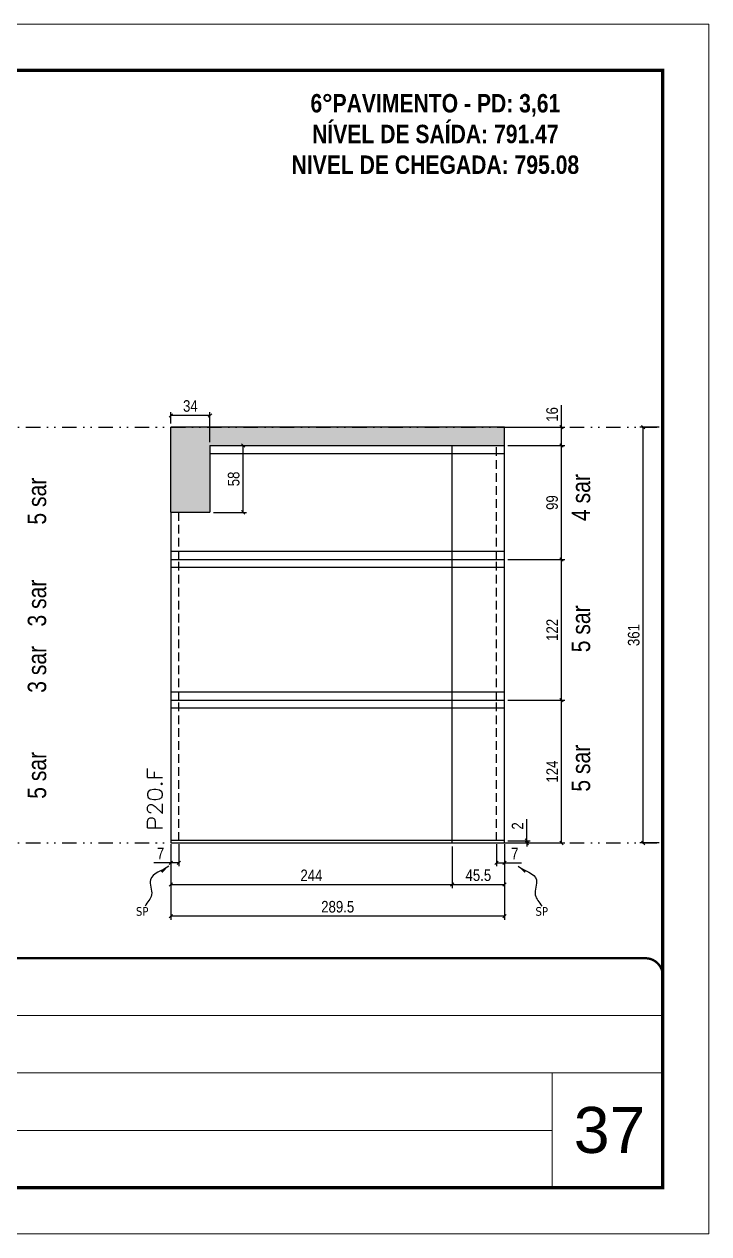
# Model space of a CAD drawing. Extents: x 14400 to 27878, y -21631 to 6985.
# Drawn here: x 15305 to 15898, y -4402 to -3352 of the extents above; entities that cross this region are included whole.
import ezdxf

# ---------------------------------------------------------------- set-up
doc = ezdxf.new("R2010")
doc.units = 0
for name, pattern in [('CONTINUO', [0]), ('DASHED', [0.75, 0.5, -0.25]), ('DIVIDE2', [0.625, 0.25, -0.125, 0, -0.125, 0, -0.125]), ('HIDDEN', [0.375, 0.25, -0.125])]:
    doc.linetypes.add(name, pattern=pattern)
for name, color, linetype, lineweight in [('CARIMBO', 255, 'Continuous', 9), ('Folhas', 255, 'Continuous', 9), ('SARRAFO DE PRESSAO', 251, 'DASHED', 9), ('Texto Seção', 7, 'Continuous', 15)]:
    doc.layers.add(name, color=color, linetype=linetype, lineweight=lineweight)
for name, color, linetype in [('COTA', 241, 'Continuous'), ('NOMENCLATURA', 7, 'Continuous'), ('Nível', 160, 'Continuous'), ('Painéis', 200, 'Continuous'), ('SARR_2.2x7', 40, 'Continuous'), ('Sarrafo de Pressão', 42, 'HIDDEN'), ('texto', 7, 'Continuous')]:
    doc.layers.add(name, color=color, linetype=linetype)
doc.styles.add('ARIAL', font='arial.ttf')
doc.styles.add('ARIAL_NARROW', font='ARIALN.TTF', dxfattribs={"height": 0.2})
doc.styles.add('COTA TECNICA', font='techl___.ttf', dxfattribs={"height": 10})
doc.styles.add('COTA TECNICA-50', font='techl___.ttf', dxfattribs={"height": 10})
doc.styles.add('REGUA-120', font='ROMANS.shx', dxfattribs={"height": 15})
doc.styles.add('ROMANC', font='techb___.ttf', dxfattribs={"height": 2.5})
doc.styles.get("Standard").update_dxf_attribs({"font": 'arial.ttf'})
doc.dimstyles.new('COTA PAINEL-50', dxfattribs={"dimtxt": 10, "dimasz": 3, "dimexe": 3, "dimexo": 3, "dimgap": 3, "dimtad": 1, "dimdec": 1, "dimzin": 12, "dimdsep": 46, "dimtxsty": 'COTA TECNICA-50', "dimblk1": 'OBLIQUE', "dimblk2": 'OBLIQUE', "dimsah": 1, "dimcen": 0.9, "dimclrd": 4, "dimclre": 4, "dimclrt": 240, "dimadec": 1, "dimazin": 3, "dimtfac": 1, "dimtdec": 1, "dimtmove": 0, "dimatfit": 3, "dimfxl": 1, "dimtolj": 1, "dimtzin": 12, "dimarcsym": 0})
doc.dimstyles.new('PAINEL', dxfattribs={"dimtxt": 10, "dimasz": 3, "dimexe": 3, "dimexo": 3, "dimgap": 3, "dimtad": 1, "dimdec": 1, "dimzin": 12, "dimdsep": 46, "dimtxsty": 'COTA TECNICA', "dimblk1": 'OBLIQUE', "dimblk2": 'OBLIQUE', "dimsah": 1, "dimcen": 0.9, "dimclrd": 4, "dimclre": 4, "dimclrt": 240, "dimadec": 1, "dimazin": 3, "dimtfac": 1, "dimtdec": 1, "dimtmove": 0, "dimatfit": 3, "dimfxl": 1, "dimtolj": 1, "dimtzin": 12, "dimarcsym": 0})
doc.dimstyles.get("Standard").update_dxf_attribs({"dimtxt": 0.18, "dimasz": 0.18, "dimexe": 0.18, "dimexo": 0.0625, "dimgap": 0.09, "dimtad": 0, "dimtih": 1, "dimtoh": 1, "dimdec": 4, "dimzin": 0, "dimdsep": 46, "dimtxsty": 'Standard', "dimcen": 0.09, "dimadec": 0, "dimazin": 0, "dimtfac": 1, "dimtdec": 4, "dimtofl": 0, "dimtmove": 0, "dimatfit": 3, "dimfxl": 1, "dimtolj": 1, "dimtzin": 0, "dimarcsym": 0})

# ---------------------------------------------------------------- blocks, each defined once
blk = doc.blocks.new('9999999999')
at = {"color": 30, "linetype": 'CONTINUO'}
for p, q in [((98564.6, 34379.6), (99584, 34379.6)), ((98564.6, 34329.8), (99488, 34329.8)), ((99584, 34329.8), (99488, 34329.8)), ((99488, 34329.8), (99488, 34230.2)), ((98564.6, 34280), (99488, 34280))]:
    blk.add_line(p, q, dxfattribs=at)
at = {"color": 30, "linetype": 'CONTINUO', "const_width": 2}
blk.add_lwpolyline([(99584, 34230.2), (99584, 34414.4, 0.414214), (99569, 34429.4), (98229, 34429.4, 0.414214), (98214, 34414.4), (98214, 34245.2, 0.414214), (98229, 34230.2), (99584, 34230.2)], format="xyb", dxfattribs=at)
at = {"layer": 'Folhas'}
blk.add_lwpolyline([(98139, 34190.2), (99624, 34190.2), (99624, 35240.2), (98139, 35240.2)], close=True, dxfattribs=at)
at = {"layer": 'Folhas', "color": 30, "const_width": 3}
blk.add_lwpolyline([(98214, 34230.2), (99584, 34230.2), (99584, 35200.2), (98214, 35200.2)], close=True, dxfattribs=at)
blk = doc.blocks.new('_Oblique')
at = {"color": 0, "linetype": 'ByBlock', "lineweight": -2}
blk.add_line((-0.5, -0.5), (0.5, 0.5), dxfattribs=at)
blk = doc.blocks.new('*D3444')
at = {"layer": 'COTA', "color": 4, "lineweight": -2, "transparency": 16777216}
for p, q in [((15431.8, -4064.2), (15431.8, -4129.8)), ((15721.3, -4064.2), (15721.3, -4129.8)), ((15721.3, -4126.8), (15431.8, -4126.8))]:
    blk.add_line(p, q, dxfattribs=at)
at = {"layer": 'Defpoints', "color": 0, "transparency": 16777216}
for p in [(15431.8, -4061.2), (15721.3, -4061.2), (15431.8, -4126.8)]:
    blk.add_point(p, dxfattribs=at)
at = {"layer": 'COTA', "color": 4, "lineweight": -2, "transparency": 16777216, "xscale": 3, "yscale": 3, "zscale": 3, "rotation": 180}
blk.add_blockref('_Oblique', (15431.8, -4126.8), dxfattribs=at)
at = {"layer": 'COTA', "color": 4, "lineweight": -2, "transparency": 16777216, "xscale": 3, "yscale": 3, "zscale": 3}
blk.add_blockref('_Oblique', (15721.3, -4126.8), dxfattribs=at)
at = {"layer": 'COTA', "color": 240, "transparency": 16777216, "insert": (15576.6, -4118.6), "char_height": 10, "attachment_point": 5, "style": 'COTA TECNICA'}
blk.add_mtext('\\A1;289.5', dxfattribs=at)
blk = doc.blocks.new('*D3445')
at = {"layer": 'COTA', "color": 4, "lineweight": -2, "transparency": 16777216}
for p, q in [((15714.3, -4064.2), (15714.3, -4083.4)), ((15721.3, -4066.2), (15721.3, -4083.4)), ((15714.3, -4080.4), (15721.3, -4080.4)), ((15721.3, -4080.4), (15736, -4080.4))]:
    blk.add_line(p, q, dxfattribs=at)
at = {"layer": 'Defpoints', "color": 0, "transparency": 16777216}
for p in [(15714.3, -4061.2), (15721.3, -4063.2), (15721.3, -4080.4)]:
    blk.add_point(p, dxfattribs=at)
at = {"layer": 'COTA', "color": 4, "lineweight": -2, "transparency": 16777216, "xscale": 3, "yscale": 3, "zscale": 3, "rotation": 180}
blk.add_blockref('_Oblique', (15714.3, -4080.4), dxfattribs=at)
at = {"layer": 'COTA', "color": 4, "lineweight": -2, "transparency": 16777216, "xscale": 3, "yscale": 3, "zscale": 3}
blk.add_blockref('_Oblique', (15721.3, -4080.4), dxfattribs=at)
at = {"layer": 'COTA', "color": 240, "transparency": 16777216, "insert": (15730.2, -4072.3), "char_height": 10, "attachment_point": 5, "style": 'COTA TECNICA-50'}
blk.add_mtext('\\A1;7', dxfattribs=at)
blk = doc.blocks.new('*D3446')
at = {"layer": 'COTA', "color": 4, "lineweight": -2, "transparency": 16777216}
for p, q in [((15431.8, -4066.2), (15431.8, -4083.4)), ((15438.8, -4064.2), (15438.8, -4083.4)), ((15431.8, -4080.4), (15417.1, -4080.4)), ((15438.8, -4080.4), (15431.8, -4080.4))]:
    blk.add_line(p, q, dxfattribs=at)
at = {"layer": 'Defpoints', "color": 0, "transparency": 16777216}
for p in [(15431.8, -4063.2), (15438.8, -4061.2), (15431.8, -4080.4)]:
    blk.add_point(p, dxfattribs=at)
at = {"layer": 'COTA', "color": 4, "lineweight": -2, "transparency": 16777216, "xscale": 3, "yscale": 3, "zscale": 3, "rotation": 180}
blk.add_blockref('_Oblique', (15431.8, -4080.4), dxfattribs=at)
at = {"layer": 'COTA', "color": 4, "lineweight": -2, "transparency": 16777216, "xscale": 3, "yscale": 3, "zscale": 3}
blk.add_blockref('_Oblique', (15438.8, -4080.4), dxfattribs=at)
at = {"layer": 'COTA', "color": 240, "transparency": 16777216, "insert": (15422.9, -4072.3), "char_height": 10, "attachment_point": 5, "style": 'COTA TECNICA-50'}
blk.add_mtext('\\A1;7', dxfattribs=at)
blk = doc.blocks.new('*D3447')
at = {"layer": 'COTA', "color": 4, "lineweight": -2, "transparency": 16777216}
for p, q in [((15740.6, -4061.2), (15740.6, -4042.4)), ((15724.3, -4061.2), (15743.6, -4061.2)), ((15724.3, -4063.2), (15743.6, -4063.2)), ((15740.6, -4063.2), (15740.6, -4061.2)), ((15740.6, -4063.2), (15740.6, -4066.2))]:
    blk.add_line(p, q, dxfattribs=at)
at = {"layer": 'Defpoints', "color": 0, "transparency": 16777216}
for p in [(15721.3, -4061.2), (15721.3, -4063.2), (15740.6, -4063.2)]:
    blk.add_point(p, dxfattribs=at)
at = {"layer": 'COTA', "color": 4, "lineweight": -2, "transparency": 16777216, "xscale": 3, "yscale": 3, "zscale": 3}
for p, rotation in [((15740.6, -4061.2), 270), ((15740.6, -4063.2), 90)]:
    blk.add_blockref('_Oblique', p, dxfattribs=dict(at, rotation=rotation))
at = {"layer": 'COTA', "color": 240, "transparency": 16777216, "insert": (15732.6, -4048.4), "char_height": 10, "attachment_point": 5, "rotation": 90, "style": 'COTA TECNICA-50'}
blk.add_mtext('\\A1;2', dxfattribs=at)
blk = doc.blocks.new('*D3448')
at = {"layer": 'COTA', "color": 4, "lineweight": -2, "transparency": 16777216}
for p, q in [((15675.8, -4066.2), (15675.8, -4102.3)), ((15721.3, -4066.2), (15721.3, -4102.3)), ((15675.8, -4099.3), (15721.3, -4099.3))]:
    blk.add_line(p, q, dxfattribs=at)
at = {"layer": 'Defpoints', "color": 0, "transparency": 16777216}
for p in [(15675.8, -4063.2), (15721.3, -4063.2), (15721.3, -4099.3)]:
    blk.add_point(p, dxfattribs=at)
at = {"layer": 'COTA', "color": 4, "lineweight": -2, "transparency": 16777216, "xscale": 3, "yscale": 3, "zscale": 3, "rotation": 180}
blk.add_blockref('_Oblique', (15675.8, -4099.3), dxfattribs=at)
at = {"layer": 'COTA', "color": 4, "lineweight": -2, "transparency": 16777216, "xscale": 3, "yscale": 3, "zscale": 3}
blk.add_blockref('_Oblique', (15721.3, -4099.3), dxfattribs=at)
at = {"layer": 'COTA', "color": 240, "transparency": 16777216, "insert": (15698.6, -4091.2), "char_height": 10, "attachment_point": 5, "style": 'COTA TECNICA'}
blk.add_mtext('\\A1;45.5', dxfattribs=at)
blk = doc.blocks.new('*D3449')
at = {"layer": 'COTA', "color": 4, "lineweight": -2, "transparency": 16777216}
for p, q in [((15431.8, -4066.2), (15431.8, -4102.3)), ((15675.8, -4066.2), (15675.8, -4102.3)), ((15431.8, -4099.3), (15675.8, -4099.3))]:
    blk.add_line(p, q, dxfattribs=at)
at = {"layer": 'Defpoints', "color": 0, "transparency": 16777216}
for p in [(15431.8, -4063.2), (15675.8, -4063.2), (15675.8, -4099.3)]:
    blk.add_point(p, dxfattribs=at)
at = {"layer": 'COTA', "color": 4, "lineweight": -2, "transparency": 16777216, "xscale": 3, "yscale": 3, "zscale": 3, "rotation": 180}
blk.add_blockref('_Oblique', (15431.8, -4099.3), dxfattribs=at)
at = {"layer": 'COTA', "color": 4, "lineweight": -2, "transparency": 16777216, "xscale": 3, "yscale": 3, "zscale": 3}
blk.add_blockref('_Oblique', (15675.8, -4099.3), dxfattribs=at)
at = {"layer": 'COTA', "color": 240, "transparency": 16777216, "insert": (15553.8, -4091.3), "char_height": 10, "attachment_point": 5, "style": 'COTA TECNICA'}
blk.add_mtext('\\A1;244', dxfattribs=at)
blk = doc.blocks.new('*D3458')
at = {"layer": 'COTA', "color": 4, "lineweight": -2, "transparency": 16777216}
for p, q in [((15724.3, -3939.2), (15773.7, -3939.2)), ((15770.7, -4063.2), (15770.7, -3939.2)), ((15724.3, -4063.2), (15773.7, -4063.2))]:
    blk.add_line(p, q, dxfattribs=at)
at = {"layer": 'Defpoints', "color": 0, "transparency": 16777216}
for p in [(15721.3, -3939.2), (15770.7, -3939.2), (15721.3, -4063.2)]:
    blk.add_point(p, dxfattribs=at)
at = {"layer": 'COTA', "color": 4, "lineweight": -2, "transparency": 16777216, "xscale": 3, "yscale": 3, "zscale": 3}
for p, rotation in [((15770.7, -3939.2), 90), ((15770.7, -4063.2), 270)]:
    blk.add_blockref('_Oblique', p, dxfattribs=dict(at, rotation=rotation))
at = {"layer": 'COTA', "color": 240, "transparency": 16777216, "insert": (15762.6, -4001.2), "char_height": 10, "attachment_point": 5, "rotation": 90, "style": 'COTA TECNICA'}
blk.add_mtext('\\A1;124', dxfattribs=at)
blk = doc.blocks.new('*D3463')
at = {"layer": 'COTA', "color": 4, "lineweight": -2, "transparency": 16777216}
for p, q in [((15724.3, -3817.2), (15773.7, -3817.2)), ((15770.7, -3939.2), (15770.7, -3817.2)), ((15724.3, -3939.2), (15773.7, -3939.2))]:
    blk.add_line(p, q, dxfattribs=at)
at = {"layer": 'Defpoints', "color": 0, "transparency": 16777216}
for p in [(15721.3, -3817.2), (15770.7, -3817.2), (15721.3, -3939.2)]:
    blk.add_point(p, dxfattribs=at)
at = {"layer": 'COTA', "color": 4, "lineweight": -2, "transparency": 16777216, "xscale": 3, "yscale": 3, "zscale": 3}
for p, rotation in [((15770.7, -3817.2), 90), ((15770.7, -3939.2), 270)]:
    blk.add_blockref('_Oblique', p, dxfattribs=dict(at, rotation=rotation))
at = {"layer": 'COTA', "color": 240, "transparency": 16777216, "insert": (15762.6, -3878.2), "char_height": 10, "attachment_point": 5, "rotation": 90, "style": 'COTA TECNICA'}
blk.add_mtext('\\A1;122', dxfattribs=at)
blk = doc.blocks.new('*D3466')
at = {"layer": 'COTA', "color": 4, "lineweight": -2, "transparency": 16777216}
for p, q in [((15724.3, -3718.2), (15773.7, -3718.2)), ((15770.7, -3817.2), (15770.7, -3718.2)), ((15724.3, -3817.2), (15773.7, -3817.2))]:
    blk.add_line(p, q, dxfattribs=at)
at = {"layer": 'Defpoints', "color": 0, "transparency": 16777216}
for p in [(15721.3, -3718.2), (15770.7, -3718.2), (15721.3, -3817.2)]:
    blk.add_point(p, dxfattribs=at)
at = {"layer": 'COTA', "color": 4, "lineweight": -2, "transparency": 16777216, "xscale": 3, "yscale": 3, "zscale": 3}
for p, rotation in [((15770.7, -3718.2), 90), ((15770.7, -3817.2), 270)]:
    blk.add_blockref('_Oblique', p, dxfattribs=dict(at, rotation=rotation))
at = {"layer": 'COTA', "color": 240, "transparency": 16777216, "insert": (15762.6, -3767.7), "char_height": 10, "attachment_point": 5, "rotation": 90, "style": 'COTA TECNICA'}
blk.add_mtext('\\A1;99', dxfattribs=at)
blk = doc.blocks.new('*D3467')
at = {"layer": 'COTA', "color": 4, "lineweight": -2, "transparency": 16777216}
for p, q in [((15770.7, -3702.2), (15770.7, -3683.2)), ((15724.3, -3702.2), (15773.7, -3702.2)), ((15770.7, -3718.2), (15770.7, -3702.2)), ((15724.3, -3718.2), (15773.7, -3718.2))]:
    blk.add_line(p, q, dxfattribs=at)
at = {"layer": 'Defpoints', "color": 0, "transparency": 16777216}
for p in [(15721.3, -3702.2), (15770.7, -3702.2), (15721.3, -3718.2)]:
    blk.add_point(p, dxfattribs=at)
at = {"layer": 'COTA', "color": 4, "lineweight": -2, "transparency": 16777216, "xscale": 3, "yscale": 3, "zscale": 3}
for p, rotation in [((15770.7, -3702.2), 90), ((15770.7, -3718.2), 270)]:
    blk.add_blockref('_Oblique', p, dxfattribs=dict(at, rotation=rotation))
at = {"layer": 'COTA', "color": 240, "transparency": 16777216, "insert": (15762.6, -3691.2), "char_height": 10, "attachment_point": 5, "rotation": 90, "style": 'COTA TECNICA'}
blk.add_mtext('\\A1;16', dxfattribs=at)
blk = doc.blocks.new('*D3468')
at = {"layer": 'COTA', "color": 4, "lineweight": -2, "transparency": 16777216}
for p, q in [((15468.8, -3718.2), (15497.6, -3718.2)), ((15494.6, -3776.2), (15494.6, -3718.2)), ((15468.8, -3776.2), (15497.6, -3776.2))]:
    blk.add_line(p, q, dxfattribs=at)
at = {"layer": 'Defpoints', "color": 0, "transparency": 16777216}
for p in [(15465.8, -3718.2), (15494.6, -3718.2), (15465.8, -3776.2)]:
    blk.add_point(p, dxfattribs=at)
at = {"layer": 'COTA', "color": 4, "lineweight": -2, "transparency": 16777216, "xscale": 3, "yscale": 3, "zscale": 3}
for p, rotation in [((15494.6, -3718.2), 90), ((15494.6, -3776.2), 270)]:
    blk.add_blockref('_Oblique', p, dxfattribs=dict(at, rotation=rotation))
at = {"layer": 'COTA', "color": 240, "transparency": 16777216, "insert": (15486.4, -3747.2), "char_height": 10, "attachment_point": 5, "rotation": 90, "style": 'COTA TECNICA'}
blk.add_mtext('\\A1;58', dxfattribs=at)
blk = doc.blocks.new('*D3469')
at = {"layer": 'COTA', "color": 4, "lineweight": -2, "transparency": 16777216}
for p, q in [((15855.5, -3702.2), (15838.6, -3702.2)), ((15841.6, -4063.2), (15841.6, -3702.2)), ((15855.5, -4063.2), (15838.6, -4063.2))]:
    blk.add_line(p, q, dxfattribs=at)
at = {"layer": 'Defpoints', "color": 0, "transparency": 16777216}
for p in [(15841.6, -3702.2), (15858.5, -3702.2), (15858.5, -4063.2)]:
    blk.add_point(p, dxfattribs=at)
at = {"layer": 'COTA', "color": 4, "lineweight": -2, "transparency": 16777216, "xscale": 3, "yscale": 3, "zscale": 3}
for p, rotation in [((15841.6, -3702.2), 90), ((15841.6, -4063.2), 270)]:
    blk.add_blockref('_Oblique', p, dxfattribs=dict(at, rotation=rotation))
at = {"layer": 'COTA', "color": 240, "transparency": 16777216, "insert": (15833.4, -3882.7), "char_height": 10, "attachment_point": 5, "rotation": 90, "style": 'COTA TECNICA'}
blk.add_mtext('\\A1;361', dxfattribs=at)
blk = doc.blocks.new('*D3543')
at = {"layer": 'COTA', "color": 4, "lineweight": -2, "transparency": 16777216}
for p, q in [((15431.8, -3699.2), (15431.8, -3689.1)), ((15465.8, -3692.1), (15431.8, -3692.1)), ((15465.8, -3715.2), (15465.8, -3689.1))]:
    blk.add_line(p, q, dxfattribs=at)
at = {"layer": 'Defpoints', "color": 0, "transparency": 16777216}
for p in [(15431.8, -3692.1), (15431.8, -3702.2), (15465.8, -3718.2)]:
    blk.add_point(p, dxfattribs=at)
at = {"layer": 'COTA', "color": 4, "lineweight": -2, "transparency": 16777216, "xscale": 3, "yscale": 3, "zscale": 3, "rotation": 180}
blk.add_blockref('_Oblique', (15431.8, -3692.1), dxfattribs=at)
at = {"layer": 'COTA', "color": 4, "lineweight": -2, "transparency": 16777216, "xscale": 3, "yscale": 3, "zscale": 3}
blk.add_blockref('_Oblique', (15465.8, -3692.1), dxfattribs=at)
at = {"layer": 'COTA', "color": 240, "transparency": 16777216, "insert": (15448.8, -3683.9), "char_height": 10, "attachment_point": 5, "style": 'COTA TECNICA'}
blk.add_mtext('\\A1;34', dxfattribs=at)

msp = doc.modelspace()

# ---------------------------------------------------------------- hatches: boundary and pattern name
at = {"layer": 'COTA'}
h = msp.add_hatch(dxfattribs=at)
h.set_pattern_fill('AR-CONC', color=256, scale=0.03)
h.paths.add_polyline_path([(15465.8, -3718.17), (15721.3, -3718.17), (15721.3, -3702.17), (15431.8, -3702.17), (15431.8, -3776.17), (15465.8, -3776.17)])

# ---------------------------------------------------------------- linework, layer by layer
for p, q in [((15431.8, -3776.17), (15431.8, -3702.17)), ((15721.3, -3702.17), (15431.8, -3702.17)), ((15721.3, -3718.17), (15721.3, -3702.17))]:
    msp.add_line(p, q, dxfattribs=at)
at = {"layer": 'Nível', "color": 4, "linetype": 'DIVIDE2', "ltscale": 50}
for p, q in [((14488.47, -3702.17), (15858.47, -3702.17)), ((14488.47, -4063.17), (15858.47, -4063.17))]:
    msp.add_line(p, q, dxfattribs=at)
at = {"layer": 'Painéis'}
for p, q in [((15465.8, -3718.17), (15721.3, -3718.17)), ((15465.8, -3718.17), (15465.8, -3776.17)), ((15675.8, -4063.17), (15675.8, -3718.17)), ((15721.3, -4061.17), (15721.3, -3718.17)), ((15431.8, -3776.17), (15431.8, -4061.17)), ((15431.8, -3776.17), (15465.8, -3776.17)), ((15431.8, -3817.17), (15721.3, -3817.17)), ((15431.8, -3939.17), (15721.3, -3939.17))]:
    msp.add_line(p, q, dxfattribs=at)
msp.add_lwpolyline([(15721.3, -4061.17), (15431.8, -4061.17), (15431.8, -4063.17), (15721.3, -4063.17)], close=True, dxfattribs=at)
at = {"layer": 'SARR_2.2x7'}
for p, q in [((15465.8, -3725.17), (15721.3, -3725.17)), ((15721.3, -3810.17), (15431.8, -3810.17)), ((15721.3, -3824.17), (15431.8, -3824.17)), ((15721.3, -3932.17), (15431.8, -3932.17)), ((15721.3, -3946.17), (15431.8, -3946.17))]:
    msp.add_line(p, q, dxfattribs=at)
at = {"layer": 'Sarrafo de Pressão', "ltscale": 30}
for p, q in [((15714.3, -3817.17), (15714.3, -3718.17)), ((15438.8, -3817.17), (15438.8, -3776.17)), ((15438.8, -3939.17), (15438.8, -3817.17)), ((15714.3, -3939.17), (15714.3, -3817.17)), ((15438.8, -4061.17), (15438.8, -3939.17)), ((15714.3, -4061.17), (15714.3, -3939.17))]:
    msp.add_line(p, q, dxfattribs=at)

# ---------------------------------------------------------------- block references
at = {"layer": 'SARRAFO DE PRESSAO', "color": 6, "linetype": 'ByBlock'}
msp.add_blockref('9999999999', (-83725.51, -38592.65), dxfattribs=at)

# ---------------------------------------------------------------- texts
at = {"layer": 'CARIMBO', "style": 'ARIAL'}
msp.add_text('37', height=40, dxfattribs=at).set_placement((15781.33, -4332.3))
at = {"layer": 'NOMENCLATURA', "style": 'ARIAL_NARROW'}
for s, p in [('5 sar', (15323.72, -3786.84)), ('4 sar', (15795.55, -3783.71)), ('3 sar', (15323.72, -3875.34)), ('5 sar', (15795.55, -3897.65)), ('3 sar', (15323.72, -3932.84)), ('5 sar', (15795.55, -4018.65)), ('5 sar', (15323.72, -4024.84))]:
    msp.add_text(s, height=16, rotation=90, dxfattribs=at).set_placement(p)
at = {"layer": 'NOMENCLATURA', "color": 2, "insert": (15661.31, -3386.39), "char_height": 16, "attachment_point": 2, "style": 'ROMANC'}
msp.add_mtext_dynamic_manual_height_columns('\\P6°PAVIMENTO - PD: 3,61\\PNÍVEL DE SAÍDA: 791.47\\PNIVEL DE CHEGADA: 795.08', width=432.3511, gutter_width=1, heights=[0], dxfattribs=at)
at = {"layer": 'texto', "color": 0, "char_height": 7.5, "attachment_point": 5}
for insert in [(15407.03, -4122.66), (15753.55, -4122.66)]:
    msp.add_mtext('{\\fTahoma|b0|i0|c0|p34;\\C4;SP}', dxfattribs=dict(at, insert=insert))
at = {"layer": 'Texto Seção', "style": 'REGUA-120', "width": 1.1}
msp.add_text('P20.F', height=13, rotation=90, dxfattribs=at).set_placement((15424.55, -4052.4))

# ---------------------------------------------------------------- dimensions: what is measured, and where the dimension line sits
at = {"layer": 'COTA'}
for base, p1, p2, dimstyle, picture, middle in [((15431.8, -3692.09), (15465.8, -3718.17), (15431.8, -3702.17), 'PAINEL', '*D3543', (15448.8, -3683.88)), ((15675.8, -4099.35), (15431.8, -4063.17), (15675.8, -4063.17), 'PAINEL', '*D3449', (15553.8, -4091.27)), ((15721.3, -4080.41), (15714.3, -4061.17), (15721.3, -4063.17), 'COTA PAINEL-50', '*D3445', (15730.17, -4072.33))]:
    dim = msp.add_linear_dim(base=base, p1=p1, p2=p2, dimstyle=dimstyle, dxfattribs=at)
    dim.commit()
    dim.dimension.update_dxf_attribs({"geometry": picture, "text_midpoint": middle})
for base, p1, p2, angle, dimstyle, picture, middle in [((15770.67, -3702.17), (15721.3, -3718.17), (15721.3, -3702.17), 90, 'PAINEL', '*D3467', (15762.57, -3691.16)), ((15841.63, -3702.17), (15858.47, -4063.17), (15858.47, -3702.17), 90, 'PAINEL', '*D3469', (15833.41, -3882.67)), ((15494.56, -3718.17), (15465.8, -3776.17), (15465.8, -3718.17), 90, 'PAINEL', '*D3468', (15486.43, -3747.17)), ((15770.67, -3718.17), (15721.3, -3817.17), (15721.3, -3718.17), 90, 'PAINEL', '*D3466', (15762.58, -3767.67)), ((15770.67, -3817.17), (15721.3, -3939.17), (15721.3, -3817.17), 90, 'PAINEL', '*D3463', (15762.61, -3878.17)), ((15770.67, -3939.17), (15721.3, -4063.17), (15721.3, -3939.17), 90, 'PAINEL', '*D3458', (15762.6, -4001.17)), ((15431.8, -4080.41), (15438.8, -4061.17), (15431.8, -4063.17), 180, 'COTA PAINEL-50', '*D3446', (15422.94, -4072.33))]:
    dim = msp.add_linear_dim(base=base, p1=p1, p2=p2, angle=angle, dimstyle=dimstyle, dxfattribs=at)
    dim.commit()
    dim.dimension.update_dxf_attribs({"geometry": picture, "text_midpoint": middle})
dim = msp.add_linear_dim(base=(15740.56, -4063.17), p1=(15721.3, -4061.17), p2=(15721.3, -4063.17), angle=90, dimstyle='COTA PAINEL-50', dxfattribs=at)
dim.commit()
dim.dimension.update_dxf_attribs({"geometry": '*D3447', "text_midpoint": (15740.56, -4048.42), "dimtype": 160})
dim = msp.add_linear_dim(base=(15431.8, -4126.78), p1=(15721.3, -4061.17), p2=(15431.8, -4061.17), angle=180, dimstyle='PAINEL', override={"dimarcsym": 2}, dxfattribs=at)
dim.commit()
dim.dimension.update_dxf_attribs({"geometry": '*D3444', "text_midpoint": (15576.55, -4118.64)})
dim = msp.add_linear_dim(base=(15721.3, -4099.35), p1=(15675.8, -4063.17), p2=(15721.3, -4063.17), dimstyle='PAINEL', override={"dimtmove": 1}, dxfattribs=at)
dim.commit()
dim.dimension.update_dxf_attribs({"geometry": '*D3448', "text_midpoint": (15698.55, -4091.24)})

# ---------------------------------------------------------------- leaders
at = {"layer": 'COTA', "path_type": 1}
for points in [[(15429.97, -4083.35), (15414.19, -4095.18), (15415.11, -4108.19), (15409.56, -4117.97)], [(15733.13, -4083.35), (15748.92, -4095.18), (15747.99, -4108.19), (15753.54, -4117.97)]]:
    msp.add_leader(points, dimstyle='Standard', override={"dimasz": 8}, dxfattribs=at)

doc.saveas('drawing.dxf')
